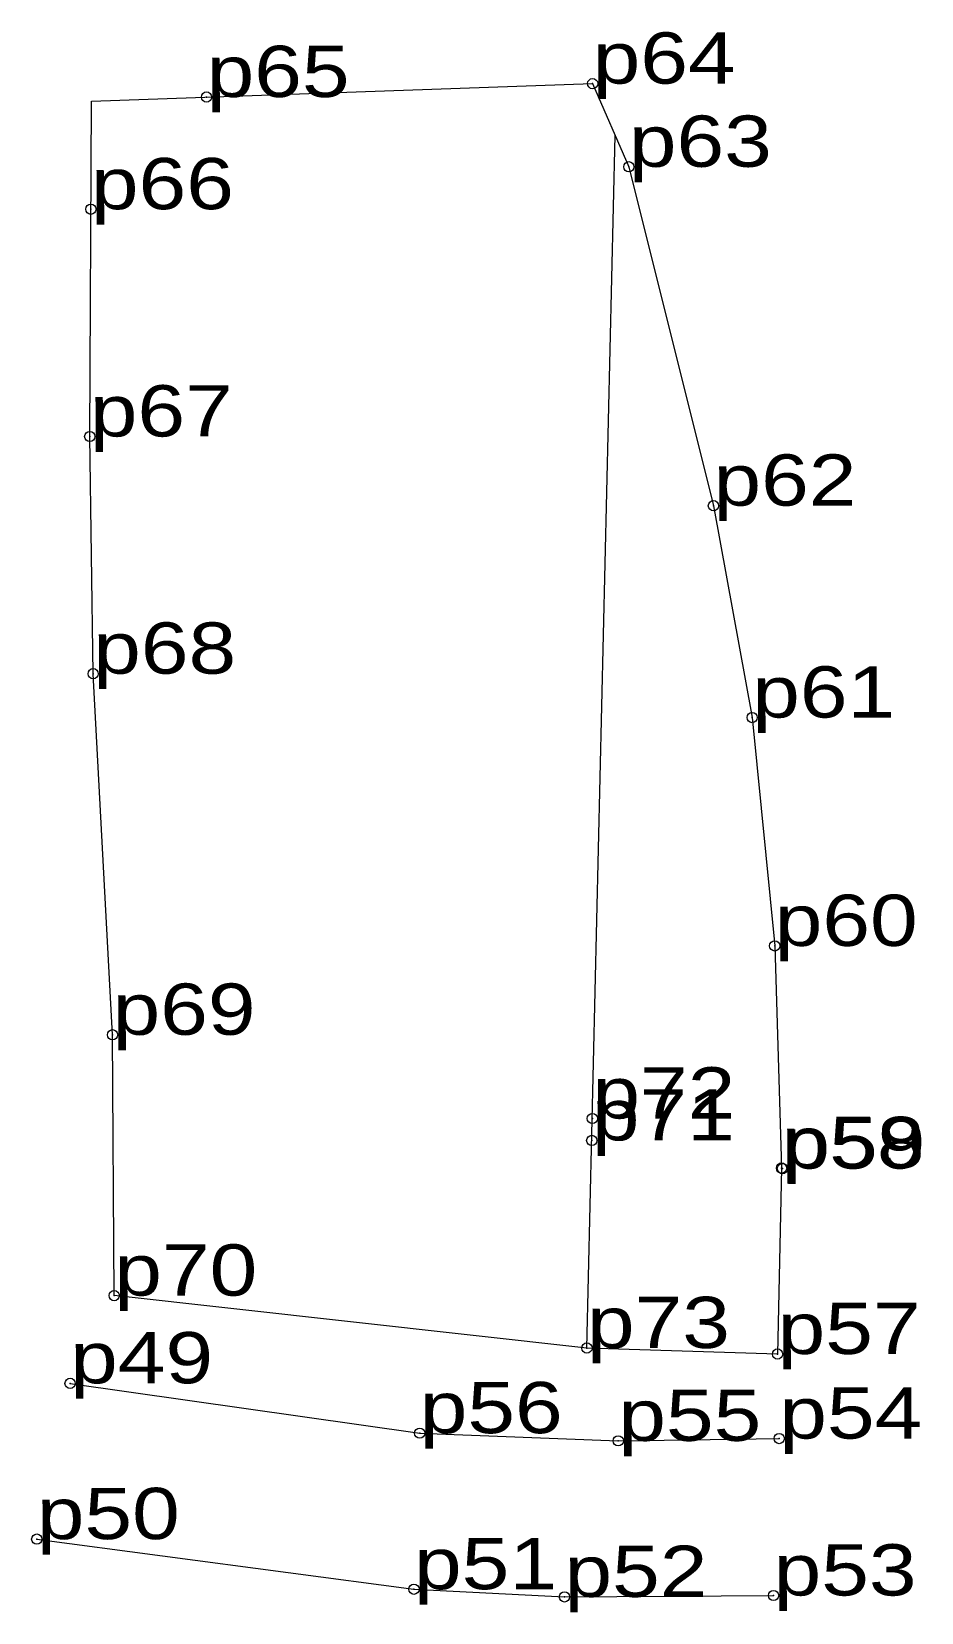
# Model space of a CAD drawing. Header units: metres. Extents: x 549032 to 552141, y 1838070 to 1839668.
# Drawn here: x 550529.6 to 550560.8, y 1838069.8 to 1838125.4 of the extents above; entities that cross this region are included whole.
import ezdxf

# ---------------------------------------------------------------- set-up
doc = ezdxf.new("R2010")
doc.units = ezdxf.units.M
doc.header["$LTSCALE"] = 0.72
doc.header["$PDMODE"] = 32
doc.header["$PDSIZE"] = 0.36
doc.layers.add('12', color=7, linetype='Continuous', lineweight=13)

msp = doc.modelspace()

# ---------------------------------------------------------------- linework, layer by layer
at = {"layer": '12'}
msp.add_line((550549.05, 1838079.13), (550550.04, 1838121.71), dxfattribs=at)
msp.add_lwpolyline([(550532.46, 1838080.97), (550532.4, 1838090.13), (550531.72, 1838102.81), (550531.6, 1838111.14), (550531.66, 1838122.92), (550549.25, 1838123.53), (550550.52, 1838120.61), (550553.49, 1838108.71), (550554.85, 1838101.27), (550555.64, 1838093.25), (550555.88, 1838085.45), (550555.74, 1838078.92), (550549.05, 1838079.13)], close=True, dxfattribs=at)
for points in [[(550530.91, 1838077.89), (550543.18, 1838076.14), (550550.15, 1838075.87), (550555.8, 1838075.95)], [(550529.74, 1838072.42), (550542.98, 1838070.66), (550548.26, 1838070.39), (550555.6, 1838070.44)]]:
    msp.add_lwpolyline(points, dxfattribs=at)
for p in [(550535.7, 1838123.06), (550549.25, 1838123.53), (550550.52, 1838120.61), (550531.64, 1838119.12), (550531.6, 1838111.14), (550553.49, 1838108.71), (550531.72, 1838102.81), (550554.85, 1838101.27), (550555.64, 1838093.25), (550532.4, 1838090.13), (550549.24, 1838087.19), (550549.22, 1838086.42), (550555.88, 1838085.45), (550555.91, 1838085.43), (550532.46, 1838080.97), (550549.05, 1838079.13), (550555.74, 1838078.92), (550530.91, 1838077.89), (550543.18, 1838076.14), (550550.15, 1838075.87), (550555.8, 1838075.95), (550529.74, 1838072.42), (550542.98, 1838070.66), (550548.26, 1838070.39), (550555.6, 1838070.44)]:
    msp.add_point(p, dxfattribs=at)

# ---------------------------------------------------------------- texts
at = {"layer": '12', "width": 1.25}
for s, p in [('p65', (550535.7, 1838123.06)), ('p64', (550549.25, 1838123.53)), ('p63', (550550.52, 1838120.61)), ('p66', (550531.64, 1838119.12)), ('p67', (550531.6, 1838111.14)), ('p62', (550553.49, 1838108.71)), ('p68', (550531.72, 1838102.81)), ('p61', (550554.85, 1838101.27)), ('p60', (550555.64, 1838093.25)), ('p69', (550532.4, 1838090.13)), ('p72', (550549.24, 1838087.19)), ('p71', (550549.22, 1838086.42)), ('p58', (550555.88, 1838085.45)), ('p59', (550555.91, 1838085.43)), ('p70', (550532.46, 1838080.97)), ('p73', (550549.05, 1838079.13)), ('p57', (550555.74, 1838078.92)), ('p49', (550530.91, 1838077.89)), ('p56', (550543.18, 1838076.14)), ('p55', (550550.15, 1838075.87)), ('p54', (550555.8, 1838075.95)), ('p50', (550529.74, 1838072.42)), ('p51', (550542.98, 1838070.66)), ('p52', (550548.26, 1838070.39)), ('p53', (550555.6, 1838070.44))]:
    msp.add_text(s, height=1.8, dxfattribs=at).set_placement(p)

doc.saveas('drawing.dxf')
